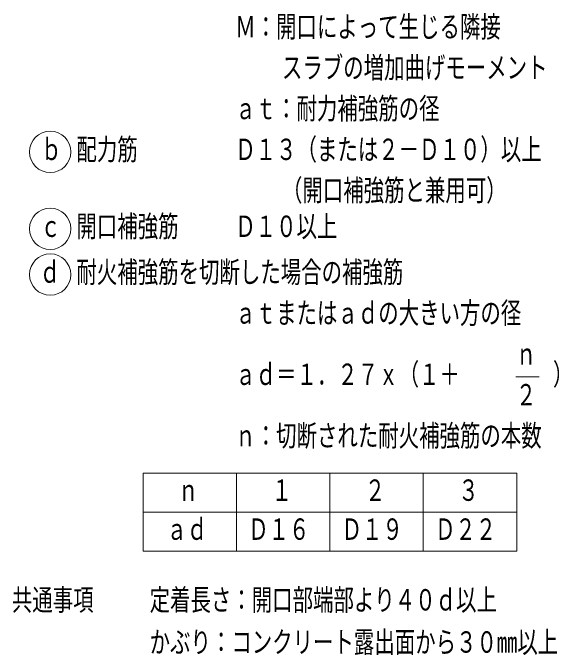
# Model space of a CAD drawing. Units: millimetres on the paper. Extents: x -350 to 350, y -246 to 246.
# Drawn here: x 175.1 to 231.3, y 109.2 to 175.2 of the extents above; entities that cross this region are included whole.
import ezdxf
from ezdxf.enums import TextEntityAlignment as Align

# ---------------------------------------------------------------- set-up
doc = ezdxf.new("R2010")
doc.units = ezdxf.units.MM
doc.layers.add('0-2_M2-2-0', color=7, linetype='Continuous', lineweight=18)
doc.styles.add('ＭＳ ゴシック', font='')
doc.styles.get('ＭＳ ゴシック').set_extended_font_data('MS Gothic')

msp = doc.modelspace()

# ---------------------------------------------------------------- linework, layer by layer
at = {"layer": '0-2_M2-2-0'}
for p, q in [((226.849, 137.809), (229.249, 137.809)), ((198.132, 127.904), (198.132, 119.904)), ((207.732, 127.904), (207.732, 119.904)), ((217.332, 127.904), (217.332, 119.904)), ((188.532, 123.904), (226.932, 123.904))]:
    msp.add_line(p, q, dxfattribs=at)
msp.add_lwpolyline([(188.532, 127.904), (226.932, 127.904), (226.932, 119.904), (188.532, 119.904)], close=True, dxfattribs=at)
for centre in [(178.987, 160.909), (178.987, 153.009), (178.987, 148.309)]:
    msp.add_circle(centre, 2.121, dxfattribs=at)

# ---------------------------------------------------------------- texts
at = {"layer": '0-2_M2-2-0', "style": 'ＭＳ ゴシック', "width": 0.7}
for s, p in [('Ｍ：開口によって生じる隣接', (198.006, 172.009)), ('スラブの増加曲げモーメント', (202.806, 167.809)), ('ａｔ：耐力補強筋の径', (198.006, 163.609)), ('ｂ', (178.051, 159.409)), ('配力筋', (181.687, 159.409)), ('Ｄ１３（または２－Ｄ１０）以上', (198.006, 159.409)), ('（開口補強筋と兼用可）', (202.806, 155.209)), ('開口補強筋', (181.687, 151.509)), ('Ｄ１０以上', (198.006, 151.509)), ('ｃ', (177.979, 151.509)), ('ｄ', (177.907, 146.809)), ('耐火補強筋を切断した場合の補強筋', (181.687, 146.809)), ('ａｔまたはａｄの大きい方の径', (198.006, 142.609)), ('ｎ', (226.849, 138.409)), ('ａｄ＝１．２７ｘ（１＋', (198.006, 136.309)), ('）', (230.657, 136.309)), ('２', (226.849, 134.209)), ('ｎ：切断された耐火補強筋の本数', (198.006, 130.009)), ('ｎ', (192.132, 124.404)), ('１', (201.732, 124.404)), ('２', (211.332, 124.404)), ('３', (220.932, 124.404)), ('ａｄ', (190.932, 120.404)), ('Ｄ１６', (199.332, 120.404)), ('Ｄ１９', (208.932, 120.404)), ('Ｄ２２', (218.532, 120.404)), ('共通事項', (175.049, 113.145)), ('定着長さ：開口部端部より４０ｄ以上', (189.208, 113.145)), ('かぶり：コンクリート露出面から３０mm以上', (189.208, 108.809))]:
    msp.add_text(s, height=2.199, dxfattribs=at).set_placement(p, align=Align.BOTTOM_LEFT)

doc.saveas('drawing.dxf')
